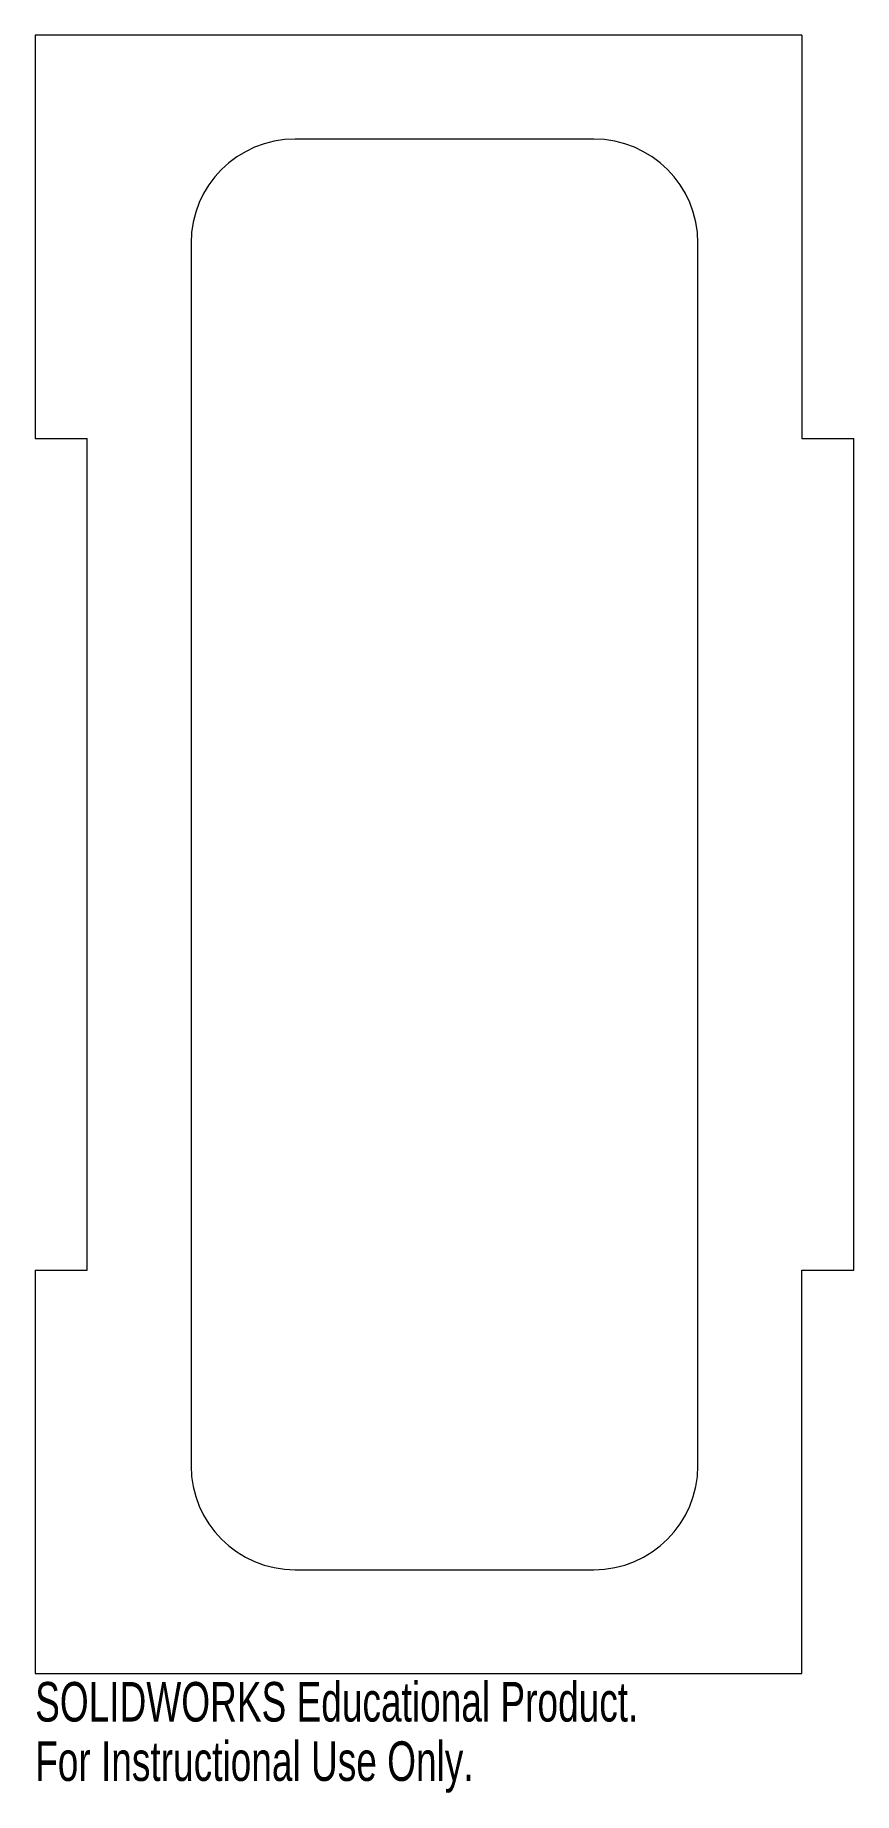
# Model space of a CAD drawing. Header units: inches. Extents: x -1.97 to 1.97, y -6.48 to 1.97.
import ezdxf

# ---------------------------------------------------------------- set-up
doc = ezdxf.new("R2010")
doc.units = ezdxf.units.IN
doc.header["$MEASUREMENT"] = 0
doc.styles.add('SLDTEXTSTYLE0', font='TXT', dxfattribs={"width": 0.7})

msp = doc.modelspace()

# ---------------------------------------------------------------- linework, layer by layer
at = {"color": 7, "linetype": 'Continuous', "lineweight": 15}
for p, q in [((-1.9685, 1.9685), (-1.9685, 0.0285)), ((1.7185, 1.9685), (-1.9685, 1.9685)), ((1.7185, 1.9685), (1.7185, 0.0285)), ((0.7185, 1.4685), (-0.7185, 1.4685)), ((-1.2185, 0.9685), (-1.2185, -4.9115)), ((1.2185, -4.9115), (1.2185, 0.9685)), ((-1.9685, 0.0285), (-1.7185, 0.0285)), ((-1.7185, -3.9715), (-1.7185, 0.0285)), ((1.7185, 0.0285), (1.9685, 0.0285)), ((1.9685, -3.9715), (1.9685, 0.0285)), ((-1.9685, -3.9715), (-1.9685, -5.9115)), ((-1.9685, -3.9715), (-1.7185, -3.9715)), ((1.7185, -5.9115), (1.7185, -3.9715)), ((1.7185, -3.9715), (1.9685, -3.9715)), ((-0.7185, -5.4115), (0.7185, -5.4115)), ((-1.9685, -5.9115), (1.7185, -5.9115))]:
    msp.add_line(p, q, dxfattribs=at)
for centre, start, end in [((-0.7185, 0.9685), 90, 180), ((0.7185, 0.9685), 0, 90), ((-0.7185, -4.9115), 180, 270), ((0.7185, -4.9115), 270, 0)]:
    msp.add_arc(centre, 0.5, start, end, dxfattribs=at)

# ---------------------------------------------------------------- texts
at = {"color": 7, "linetype": 'Continuous', "char_height": 0.1903, "attachment_point": 1, "style": 'SLDTEXTSTYLE0'}
for s, insert in [('SOLIDWORKS Educational Product.', (-1.9685, -5.9516)), ('For Instructional Use Only.', (-1.9685, -6.2371))]:
    msp.add_mtext(s, dxfattribs=dict(at, insert=insert))

doc.saveas('drawing.dxf')
